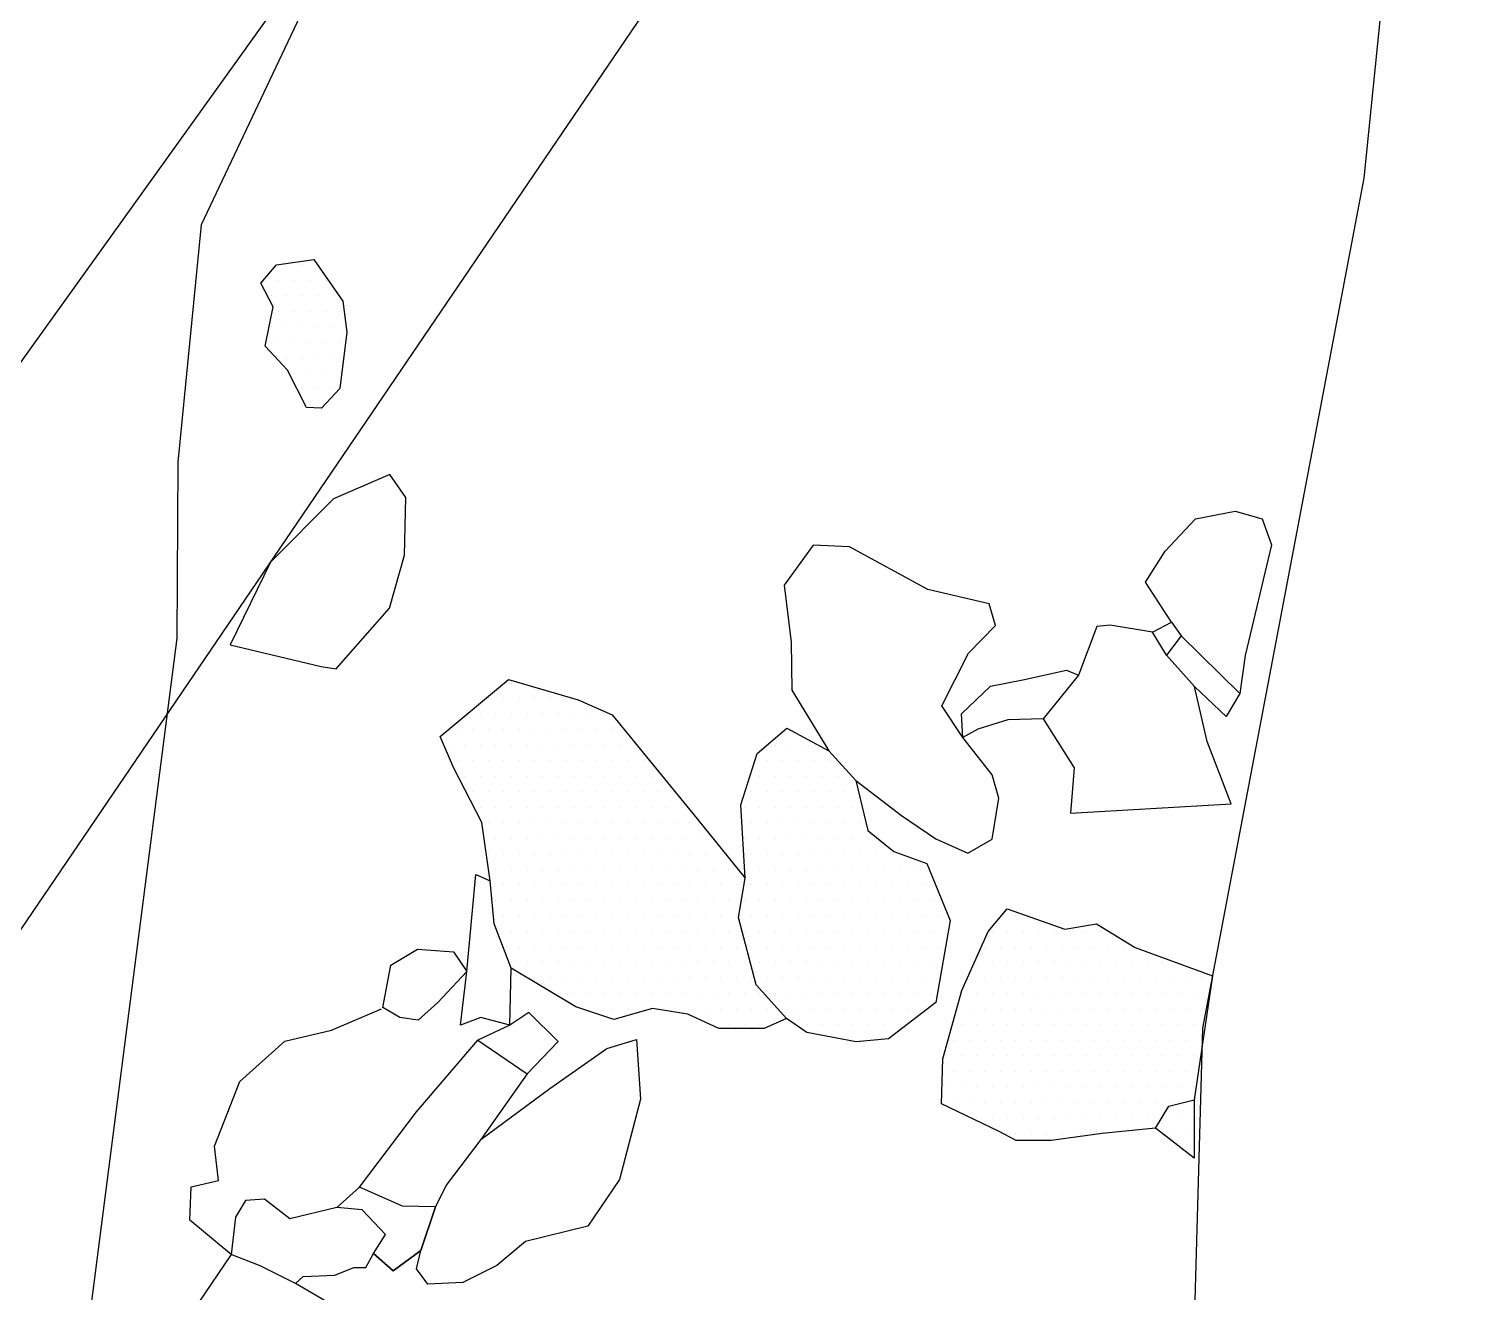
# Model space of a CAD drawing. Header units: metres. Extents: x -12.64 to -9.48, y -12.29 to -8.34.
# Drawn here: x -10.633 to -9.475, y -10.928 to -9.91 of the extents above; entities that cross this region are included whole.
import ezdxf

# ---------------------------------------------------------------- set-up
doc = ezdxf.new("R2010")
doc.units = ezdxf.units.M
doc.header["$LTSCALE"] = 25
doc.header["$MEASUREMENT"] = 0
doc.linetypes.add('STRICHPUNKTX2', pattern=[2, 1, -0.5, 0, -0.5])
doc.layers.get('0').update_dxf_attribs({"linetype": 'CONTINUOUS'})
for name, color, linetype in [('BEFUND', 1, 'CONTINUOUS'), ('GRABUNGSGRENZE', 3, 'STRICHPUNKTX2'), ('STEINE', 4, 'CONTINUOUS'), ('STEINESCHRAFF', 4, 'CONTINUOUS')]:
    doc.layers.add(name, color=color, linetype=linetype)

# ---------------------------------------------------------------- blocks, each defined once
blk = doc.blocks.new('*X3')
at = {"color": 0}
for p, q in [((-1003.125, -1048.75), (-1003.125, -1048.75)), ((-1001.875, -1048.75), (-1001.875, -1048.75)), ((-1000.625, -1048.75), (-1000.625, -1048.75)), ((-1003.75, -1050), (-1003.75, -1050)), ((-1002.5, -1050), (-1002.5, -1050)), ((-1001.25, -1050), (-1001.25, -1050)), ((-1000, -1050), (-1000, -1050)), ((-998.75, -1050), (-998.75, -1050)), ((-1004.375, -1051.25), (-1004.375, -1051.25)), ((-1003.125, -1051.25), (-1003.125, -1051.25)), ((-1001.875, -1051.25), (-1001.875, -1051.25)), ((-1000.625, -1051.25), (-1000.625, -1051.25)), ((-999.375, -1051.25), (-999.375, -1051.25)), ((-998.125, -1051.25), (-998.125, -1051.25)), ((-1005, -1052.5), (-1005, -1052.5)), ((-1003.75, -1052.5), (-1003.75, -1052.5)), ((-1002.5, -1052.5), (-1002.5, -1052.5)), ((-1001.25, -1052.5), (-1001.25, -1052.5)), ((-1000, -1052.5), (-1000, -1052.5)), ((-998.75, -1052.5), (-998.75, -1052.5)), ((-997.5, -1052.5), (-997.5, -1052.5)), ((-1005.625, -1053.75), (-1005.625, -1053.75)), ((-1004.375, -1053.75), (-1004.375, -1053.75)), ((-1003.125, -1053.75), (-1003.125, -1053.75)), ((-1001.875, -1053.75), (-1001.875, -1053.75)), ((-1000.625, -1053.75), (-1000.625, -1053.75)), ((-999.375, -1053.75), (-999.375, -1053.75)), ((-998.125, -1053.75), (-998.125, -1053.75)), ((-996.875, -1053.75), (-996.875, -1053.75)), ((-1005, -1055), (-1005, -1055)), ((-1003.75, -1055), (-1003.75, -1055)), ((-1002.5, -1055), (-1002.5, -1055)), ((-1001.25, -1055), (-1001.25, -1055)), ((-1000, -1055), (-1000, -1055)), ((-998.75, -1055), (-998.75, -1055)), ((-997.5, -1055), (-997.5, -1055)), ((-996.25, -1055), (-996.25, -1055)), ((-1005.625, -1056.25), (-1005.625, -1056.25)), ((-1004.375, -1056.25), (-1004.375, -1056.25)), ((-1003.125, -1056.25), (-1003.125, -1056.25)), ((-1001.875, -1056.25), (-1001.875, -1056.25)), ((-1000.625, -1056.25), (-1000.625, -1056.25)), ((-999.375, -1056.25), (-999.375, -1056.25)), ((-998.125, -1056.25), (-998.125, -1056.25)), ((-996.875, -1056.25), (-996.875, -1056.25)), ((-995.625, -1056.25), (-995.625, -1056.25)), ((-1005, -1057.5), (-1005, -1057.5)), ((-1003.75, -1057.5), (-1003.75, -1057.5)), ((-1002.5, -1057.5), (-1002.5, -1057.5)), ((-1001.25, -1057.5), (-1001.25, -1057.5)), ((-1000, -1057.5), (-1000, -1057.5)), ((-998.75, -1057.5), (-998.75, -1057.5)), ((-997.5, -1057.5), (-997.5, -1057.5)), ((-996.25, -1057.5), (-996.25, -1057.5)), ((-995, -1057.5), (-995, -1057.5)), ((-993.75, -1057.5), (-993.75, -1057.5)), ((-1004.375, -1058.75), (-1004.375, -1058.75)), ((-1003.125, -1058.75), (-1003.125, -1058.75)), ((-1001.875, -1058.75), (-1001.875, -1058.75)), ((-1000.625, -1058.75), (-1000.625, -1058.75)), ((-999.375, -1058.75), (-999.375, -1058.75)), ((-998.125, -1058.75), (-998.125, -1058.75)), ((-996.875, -1058.75), (-996.875, -1058.75)), ((-995.625, -1058.75), (-995.625, -1058.75)), ((-994.375, -1058.75), (-994.375, -1058.75)), ((-993.125, -1058.75), (-993.125, -1058.75)), ((-991.875, -1058.75), (-991.875, -1058.75)), ((-1005, -1060), (-1005, -1060)), ((-1003.75, -1060), (-1003.75, -1060)), ((-1002.5, -1060), (-1002.5, -1060)), ((-1001.25, -1060), (-1001.25, -1060)), ((-1000, -1060), (-1000, -1060)), ((-998.75, -1060), (-998.75, -1060)), ((-997.5, -1060), (-997.5, -1060)), ((-996.25, -1060), (-996.25, -1060)), ((-995, -1060), (-995, -1060)), ((-993.75, -1060), (-993.75, -1060)), ((-992.5, -1060), (-992.5, -1060)), ((-991.25, -1060), (-991.25, -1060)), ((-1005.625, -1061.25), (-1005.625, -1061.25)), ((-1004.375, -1061.25), (-1004.375, -1061.25)), ((-1003.125, -1061.25), (-1003.125, -1061.25)), ((-1001.875, -1061.25), (-1001.875, -1061.25)), ((-1000.625, -1061.25), (-1000.625, -1061.25)), ((-999.375, -1061.25), (-999.375, -1061.25)), ((-998.125, -1061.25), (-998.125, -1061.25)), ((-996.875, -1061.25), (-996.875, -1061.25)), ((-995.625, -1061.25), (-995.625, -1061.25)), ((-994.375, -1061.25), (-994.375, -1061.25)), ((-993.125, -1061.25), (-993.125, -1061.25)), ((-991.875, -1061.25), (-991.875, -1061.25)), ((-990.625, -1061.25), (-990.625, -1061.25)), ((-1005, -1062.5), (-1005, -1062.5)), ((-1003.75, -1062.5), (-1003.75, -1062.5)), ((-1002.5, -1062.5), (-1002.5, -1062.5)), ((-1001.25, -1062.5), (-1001.25, -1062.5)), ((-1000, -1062.5), (-1000, -1062.5)), ((-998.75, -1062.5), (-998.75, -1062.5)), ((-997.5, -1062.5), (-997.5, -1062.5)), ((-996.25, -1062.5), (-996.25, -1062.5)), ((-995, -1062.5), (-995, -1062.5)), ((-993.75, -1062.5), (-993.75, -1062.5)), ((-992.5, -1062.5), (-992.5, -1062.5)), ((-991.25, -1062.5), (-991.25, -1062.5)), ((-990, -1062.5), (-990, -1062.5)), ((-983.75, -1062.5), (-983.75, -1062.5)), ((-1005.625, -1063.75), (-1005.625, -1063.75)), ((-1004.375, -1063.75), (-1004.375, -1063.75)), ((-1003.125, -1063.75), (-1003.125, -1063.75)), ((-1001.875, -1063.75), (-1001.875, -1063.75)), ((-1000.625, -1063.75), (-1000.625, -1063.75)), ((-999.375, -1063.75), (-999.375, -1063.75)), ((-998.125, -1063.75), (-998.125, -1063.75)), ((-996.875, -1063.75), (-996.875, -1063.75)), ((-995.625, -1063.75), (-995.625, -1063.75)), ((-994.375, -1063.75), (-994.375, -1063.75)), ((-993.125, -1063.75), (-993.125, -1063.75)), ((-991.875, -1063.75), (-991.875, -1063.75)), ((-990.625, -1063.75), (-990.625, -1063.75)), ((-989.375, -1063.75), (-989.375, -1063.75)), ((-985.625, -1063.75), (-985.625, -1063.75)), ((-984.375, -1063.75), (-984.375, -1063.75)), ((-983.125, -1063.75), (-983.125, -1063.75)), ((-981.875, -1063.75), (-981.875, -1063.75)), ((-980.625, -1063.75), (-980.625, -1063.75)), ((-979.375, -1063.75), (-979.375, -1063.75)), ((-978.125, -1063.75), (-978.125, -1063.75)), ((-976.875, -1063.75), (-976.875, -1063.75)), ((-1005, -1065), (-1005, -1065)), ((-1003.75, -1065), (-1003.75, -1065)), ((-1002.5, -1065), (-1002.5, -1065)), ((-1001.25, -1065), (-1001.25, -1065)), ((-1000, -1065), (-1000, -1065)), ((-998.75, -1065), (-998.75, -1065)), ((-997.5, -1065), (-997.5, -1065)), ((-996.25, -1065), (-996.25, -1065)), ((-995, -1065), (-995, -1065)), ((-993.75, -1065), (-993.75, -1065)), ((-992.5, -1065), (-992.5, -1065)), ((-991.25, -1065), (-991.25, -1065)), ((-990, -1065), (-990, -1065)), ((-986.25, -1065), (-986.25, -1065)), ((-985, -1065), (-985, -1065)), ((-983.75, -1065), (-983.75, -1065)), ((-982.5, -1065), (-982.5, -1065)), ((-981.25, -1065), (-981.25, -1065)), ((-980, -1065), (-980, -1065)), ((-978.75, -1065), (-978.75, -1065)), ((-977.5, -1065), (-977.5, -1065)), ((-976.25, -1065), (-976.25, -1065)), ((-975, -1065), (-975, -1065)), ((-1004.375, -1066.25), (-1004.375, -1066.25)), ((-1003.125, -1066.25), (-1003.125, -1066.25)), ((-1001.875, -1066.25), (-1001.875, -1066.25)), ((-1000.625, -1066.25), (-1000.625, -1066.25)), ((-999.375, -1066.25), (-999.375, -1066.25)), ((-998.125, -1066.25), (-998.125, -1066.25)), ((-996.875, -1066.25), (-996.875, -1066.25)), ((-995.625, -1066.25), (-995.625, -1066.25)), ((-994.375, -1066.25), (-994.375, -1066.25)), ((-993.125, -1066.25), (-993.125, -1066.25)), ((-991.875, -1066.25), (-991.875, -1066.25)), ((-990.625, -1066.25), (-990.625, -1066.25)), ((-986.875, -1066.25), (-986.875, -1066.25)), ((-985.625, -1066.25), (-985.625, -1066.25)), ((-984.375, -1066.25), (-984.375, -1066.25)), ((-983.125, -1066.25), (-983.125, -1066.25)), ((-981.875, -1066.25), (-981.875, -1066.25)), ((-980.625, -1066.25), (-980.625, -1066.25)), ((-979.375, -1066.25), (-979.375, -1066.25)), ((-978.125, -1066.25), (-978.125, -1066.25)), ((-976.875, -1066.25), (-976.875, -1066.25)), ((-975.625, -1066.25), (-975.625, -1066.25)), ((-974.375, -1066.25), (-974.375, -1066.25)), ((-973.125, -1066.25), (-973.125, -1066.25)), ((-971.875, -1066.25), (-971.875, -1066.25)), ((-1003.75, -1067.5), (-1003.75, -1067.5)), ((-1002.5, -1067.5), (-1002.5, -1067.5)), ((-1001.25, -1067.5), (-1001.25, -1067.5)), ((-1000, -1067.5), (-1000, -1067.5)), ((-998.75, -1067.5), (-998.75, -1067.5)), ((-997.5, -1067.5), (-997.5, -1067.5)), ((-996.25, -1067.5), (-996.25, -1067.5)), ((-995, -1067.5), (-995, -1067.5)), ((-993.75, -1067.5), (-993.75, -1067.5)), ((-992.5, -1067.5), (-992.5, -1067.5)), ((-991.25, -1067.5), (-991.25, -1067.5)), ((-990, -1067.5), (-990, -1067.5)), ((-987.5, -1067.5), (-987.5, -1067.5)), ((-986.25, -1067.5), (-986.25, -1067.5)), ((-985, -1067.5), (-985, -1067.5)), ((-983.75, -1067.5), (-983.75, -1067.5)), ((-982.5, -1067.5), (-982.5, -1067.5)), ((-981.25, -1067.5), (-981.25, -1067.5)), ((-980, -1067.5), (-980, -1067.5)), ((-978.75, -1067.5), (-978.75, -1067.5)), ((-977.5, -1067.5), (-977.5, -1067.5)), ((-976.25, -1067.5), (-976.25, -1067.5)), ((-975, -1067.5), (-975, -1067.5)), ((-973.75, -1067.5), (-973.75, -1067.5)), ((-972.5, -1067.5), (-972.5, -1067.5)), ((-971.25, -1067.5), (-971.25, -1067.5)), ((-970, -1067.5), (-970, -1067.5)), ((-968.75, -1067.5), (-968.75, -1067.5)), ((-1003.125, -1068.75), (-1003.125, -1068.75)), ((-1001.875, -1068.75), (-1001.875, -1068.75)), ((-1000.625, -1068.75), (-1000.625, -1068.75)), ((-999.375, -1068.75), (-999.375, -1068.75)), ((-998.125, -1068.75), (-998.125, -1068.75)), ((-996.875, -1068.75), (-996.875, -1068.75)), ((-995.625, -1068.75), (-995.625, -1068.75)), ((-994.375, -1068.75), (-994.375, -1068.75)), ((-993.125, -1068.75), (-993.125, -1068.75)), ((-991.875, -1068.75), (-991.875, -1068.75)), ((-990.625, -1068.75), (-990.625, -1068.75)), ((-988.125, -1068.75), (-988.125, -1068.75)), ((-986.875, -1068.75), (-986.875, -1068.75)), ((-985.625, -1068.75), (-985.625, -1068.75)), ((-984.375, -1068.75), (-984.375, -1068.75)), ((-983.125, -1068.75), (-983.125, -1068.75)), ((-981.875, -1068.75), (-981.875, -1068.75)), ((-980.625, -1068.75), (-980.625, -1068.75)), ((-979.375, -1068.75), (-979.375, -1068.75)), ((-978.125, -1068.75), (-978.125, -1068.75)), ((-976.875, -1068.75), (-976.875, -1068.75)), ((-975.625, -1068.75), (-975.625, -1068.75)), ((-974.375, -1068.75), (-974.375, -1068.75)), ((-973.125, -1068.75), (-973.125, -1068.75)), ((-971.875, -1068.75), (-971.875, -1068.75)), ((-970.625, -1068.75), (-970.625, -1068.75)), ((-969.375, -1068.75), (-969.375, -1068.75)), ((-968.125, -1068.75), (-968.125, -1068.75)), ((-1002.5, -1070), (-1002.5, -1070)), ((-1001.25, -1070), (-1001.25, -1070)), ((-1000, -1070), (-1000, -1070)), ((-998.75, -1070), (-998.75, -1070)), ((-997.5, -1070), (-997.5, -1070)), ((-996.25, -1070), (-996.25, -1070)), ((-995, -1070), (-995, -1070)), ((-993.75, -1070), (-993.75, -1070)), ((-992.5, -1070), (-992.5, -1070)), ((-991.25, -1070), (-991.25, -1070)), ((-987.5, -1070), (-987.5, -1070)), ((-986.25, -1070), (-986.25, -1070)), ((-985, -1070), (-985, -1070)), ((-983.75, -1070), (-983.75, -1070)), ((-982.5, -1070), (-982.5, -1070)), ((-981.25, -1070), (-981.25, -1070)), ((-980, -1070), (-980, -1070)), ((-978.75, -1070), (-978.75, -1070)), ((-977.5, -1070), (-977.5, -1070)), ((-976.25, -1070), (-976.25, -1070)), ((-975, -1070), (-975, -1070)), ((-973.75, -1070), (-973.75, -1070)), ((-972.5, -1070), (-972.5, -1070)), ((-971.25, -1070), (-971.25, -1070)), ((-970, -1070), (-970, -1070)), ((-968.75, -1070), (-968.75, -1070)), ((-1000.625, -1071.25), (-1000.625, -1071.25)), ((-999.375, -1071.25), (-999.375, -1071.25)), ((-998.125, -1071.25), (-998.125, -1071.25)), ((-996.875, -1071.25), (-996.875, -1071.25)), ((-995.625, -1071.25), (-995.625, -1071.25)), ((-994.375, -1071.25), (-994.375, -1071.25)), ((-993.125, -1071.25), (-993.125, -1071.25)), ((-988.125, -1071.25), (-988.125, -1071.25)), ((-986.875, -1071.25), (-986.875, -1071.25)), ((-985.625, -1071.25), (-985.625, -1071.25)), ((-984.375, -1071.25), (-984.375, -1071.25)), ((-983.125, -1071.25), (-983.125, -1071.25)), ((-981.875, -1071.25), (-981.875, -1071.25)), ((-980.625, -1071.25), (-980.625, -1071.25)), ((-979.375, -1071.25), (-979.375, -1071.25)), ((-978.125, -1071.25), (-978.125, -1071.25)), ((-976.875, -1071.25), (-976.875, -1071.25)), ((-975.625, -1071.25), (-975.625, -1071.25)), ((-974.375, -1071.25), (-974.375, -1071.25)), ((-973.125, -1071.25), (-973.125, -1071.25)), ((-971.875, -1071.25), (-971.875, -1071.25)), ((-970.625, -1071.25), (-970.625, -1071.25)), ((-969.375, -1071.25), (-969.375, -1071.25)), ((-996.25, -1072.5), (-996.25, -1072.5)), ((-988.75, -1072.5), (-988.75, -1072.5)), ((-987.5, -1072.5), (-987.5, -1072.5)), ((-986.25, -1072.5), (-986.25, -1072.5)), ((-985, -1072.5), (-985, -1072.5)), ((-983.75, -1072.5), (-983.75, -1072.5)), ((-982.5, -1072.5), (-982.5, -1072.5)), ((-981.25, -1072.5), (-981.25, -1072.5)), ((-980, -1072.5), (-980, -1072.5)), ((-978.75, -1072.5), (-978.75, -1072.5)), ((-977.5, -1072.5), (-977.5, -1072.5)), ((-976.25, -1072.5), (-976.25, -1072.5)), ((-975, -1072.5), (-975, -1072.5)), ((-973.75, -1072.5), (-973.75, -1072.5)), ((-972.5, -1072.5), (-972.5, -1072.5)), ((-971.25, -1072.5), (-971.25, -1072.5)), ((-970, -1072.5), (-970, -1072.5)), ((-968.75, -1072.5), (-968.75, -1072.5)), ((-989.375, -1073.75), (-989.375, -1073.75)), ((-988.125, -1073.75), (-988.125, -1073.75)), ((-986.875, -1073.75), (-986.875, -1073.75)), ((-985.625, -1073.75), (-985.625, -1073.75)), ((-984.375, -1073.75), (-984.375, -1073.75)), ((-983.125, -1073.75), (-983.125, -1073.75)), ((-981.875, -1073.75), (-981.875, -1073.75)), ((-980.625, -1073.75), (-980.625, -1073.75)), ((-979.375, -1073.75), (-979.375, -1073.75)), ((-978.125, -1073.75), (-978.125, -1073.75)), ((-976.875, -1073.75), (-976.875, -1073.75)), ((-975.625, -1073.75), (-975.625, -1073.75)), ((-974.375, -1073.75), (-974.375, -1073.75)), ((-973.125, -1073.75), (-973.125, -1073.75)), ((-971.875, -1073.75), (-971.875, -1073.75)), ((-970.625, -1073.75), (-970.625, -1073.75)), ((-969.375, -1073.75), (-969.375, -1073.75)), ((-988.75, -1075), (-988.75, -1075)), ((-987.5, -1075), (-987.5, -1075)), ((-986.25, -1075), (-986.25, -1075)), ((-985, -1075), (-985, -1075)), ((-983.75, -1075), (-983.75, -1075)), ((-982.5, -1075), (-982.5, -1075)), ((-981.25, -1075), (-981.25, -1075)), ((-980, -1075), (-980, -1075)), ((-978.75, -1075), (-978.75, -1075)), ((-977.5, -1075), (-977.5, -1075)), ((-976.25, -1075), (-976.25, -1075)), ((-975, -1075), (-975, -1075)), ((-973.75, -1075), (-973.75, -1075)), ((-972.5, -1075), (-972.5, -1075)), ((-971.25, -1075), (-971.25, -1075)), ((-970, -1075), (-970, -1075)), ((-989.375, -1076.25), (-989.375, -1076.25)), ((-988.125, -1076.25), (-988.125, -1076.25)), ((-986.875, -1076.25), (-986.875, -1076.25)), ((-985.625, -1076.25), (-985.625, -1076.25)), ((-984.375, -1076.25), (-984.375, -1076.25)), ((-983.125, -1076.25), (-983.125, -1076.25)), ((-981.875, -1076.25), (-981.875, -1076.25)), ((-980.625, -1076.25), (-980.625, -1076.25)), ((-979.375, -1076.25), (-979.375, -1076.25)), ((-978.125, -1076.25), (-978.125, -1076.25)), ((-976.875, -1076.25), (-976.875, -1076.25)), ((-975.625, -1076.25), (-975.625, -1076.25)), ((-974.375, -1076.25), (-974.375, -1076.25)), ((-973.125, -1076.25), (-973.125, -1076.25)), ((-971.875, -1076.25), (-971.875, -1076.25)), ((-970.625, -1076.25), (-970.625, -1076.25)), ((-969.375, -1076.25), (-969.375, -1076.25)), ((-988.75, -1077.5), (-988.75, -1077.5)), ((-987.5, -1077.5), (-987.5, -1077.5)), ((-986.25, -1077.5), (-986.25, -1077.5)), ((-985, -1077.5), (-985, -1077.5)), ((-983.75, -1077.5), (-983.75, -1077.5)), ((-982.5, -1077.5), (-982.5, -1077.5)), ((-981.25, -1077.5), (-981.25, -1077.5)), ((-980, -1077.5), (-980, -1077.5)), ((-978.75, -1077.5), (-978.75, -1077.5)), ((-977.5, -1077.5), (-977.5, -1077.5)), ((-976.25, -1077.5), (-976.25, -1077.5)), ((-975, -1077.5), (-975, -1077.5)), ((-973.75, -1077.5), (-973.75, -1077.5)), ((-972.5, -1077.5), (-972.5, -1077.5)), ((-971.25, -1077.5), (-971.25, -1077.5)), ((-970, -1077.5), (-970, -1077.5)), ((-986.875, -1078.75), (-986.875, -1078.75)), ((-985.625, -1078.75), (-985.625, -1078.75)), ((-984.375, -1078.75), (-984.375, -1078.75)), ((-983.125, -1078.75), (-983.125, -1078.75)), ((-981.875, -1078.75), (-981.875, -1078.75)), ((-980.625, -1078.75), (-980.625, -1078.75)), ((-979.375, -1078.75), (-979.375, -1078.75)), ((-978.125, -1078.75), (-978.125, -1078.75)), ((-976.875, -1078.75), (-976.875, -1078.75)), ((-975.625, -1078.75), (-975.625, -1078.75)), ((-974.375, -1078.75), (-974.375, -1078.75)), ((-973.125, -1078.75), (-973.125, -1078.75)), ((-971.875, -1078.75), (-971.875, -1078.75)), ((-970.625, -1078.75), (-970.625, -1078.75)), ((-969.375, -1078.75), (-969.375, -1078.75)), ((-983.75, -1080), (-983.75, -1080)), ((-982.5, -1080), (-982.5, -1080)), ((-981.25, -1080), (-981.25, -1080)), ((-980, -1080), (-980, -1080)), ((-978.75, -1080), (-978.75, -1080)), ((-977.5, -1080), (-977.5, -1080)), ((-971.25, -1080), (-971.25, -1080)), ((-970, -1080), (-970, -1080)), ((-969.375, -1081.25), (-969.375, -1081.25))]:
    blk.add_line(p, q, dxfattribs=at)
blk = doc.blocks.new('*X4')
at = {"color": 0}
for p, q in [((-1042.5, -1010), (-1042.5, -1010)), ((-1041.25, -1010), (-1041.25, -1010)), ((-1044.375, -1011.25), (-1044.375, -1011.25)), ((-1043.125, -1011.25), (-1043.125, -1011.25)), ((-1041.875, -1011.25), (-1041.875, -1011.25)), ((-1040.625, -1011.25), (-1040.625, -1011.25)), ((-1039.375, -1011.25), (-1039.375, -1011.25)), ((-1043.75, -1012.5), (-1043.75, -1012.5)), ((-1042.5, -1012.5), (-1042.5, -1012.5)), ((-1041.25, -1012.5), (-1041.25, -1012.5)), ((-1040, -1012.5), (-1040, -1012.5)), ((-1038.75, -1012.5), (-1038.75, -1012.5)), ((-1043.125, -1013.75), (-1043.125, -1013.75)), ((-1041.875, -1013.75), (-1041.875, -1013.75)), ((-1040.625, -1013.75), (-1040.625, -1013.75)), ((-1039.375, -1013.75), (-1039.375, -1013.75)), ((-1038.125, -1013.75), (-1038.125, -1013.75)), ((-1043.75, -1015), (-1043.75, -1015)), ((-1042.5, -1015), (-1042.5, -1015)), ((-1041.25, -1015), (-1041.25, -1015)), ((-1040, -1015), (-1040, -1015)), ((-1038.75, -1015), (-1038.75, -1015)), ((-1043.125, -1016.25), (-1043.125, -1016.25)), ((-1041.875, -1016.25), (-1041.875, -1016.25)), ((-1040.625, -1016.25), (-1040.625, -1016.25)), ((-1039.375, -1016.25), (-1039.375, -1016.25)), ((-1038.125, -1016.25), (-1038.125, -1016.25)), ((-1042.5, -1017.5), (-1042.5, -1017.5)), ((-1041.25, -1017.5), (-1041.25, -1017.5)), ((-1040, -1017.5), (-1040, -1017.5)), ((-1038.75, -1017.5), (-1038.75, -1017.5)), ((-1041.875, -1018.75), (-1041.875, -1018.75)), ((-1040.625, -1018.75), (-1040.625, -1018.75)), ((-1039.375, -1018.75), (-1039.375, -1018.75)), ((-1038.125, -1018.75), (-1038.125, -1018.75)), ((-1041.25, -1020), (-1041.25, -1020)), ((-1040, -1020), (-1040, -1020)), ((-1038.75, -1020), (-1038.75, -1020)), ((-1040.625, -1021.25), (-1040.625, -1021.25)), ((-1024.375, -1043.75), (-1024.375, -1043.75)), ((-1026.25, -1045), (-1026.25, -1045)), ((-1025, -1045), (-1025, -1045)), ((-1023.75, -1045), (-1023.75, -1045)), ((-1022.5, -1045), (-1022.5, -1045)), ((-1021.25, -1045), (-1021.25, -1045)), ((-1020, -1045), (-1020, -1045)), ((-1026.875, -1046.25), (-1026.875, -1046.25)), ((-1025.625, -1046.25), (-1025.625, -1046.25)), ((-1024.375, -1046.25), (-1024.375, -1046.25)), ((-1023.125, -1046.25), (-1023.125, -1046.25)), ((-1021.875, -1046.25), (-1021.875, -1046.25)), ((-1020.625, -1046.25), (-1020.625, -1046.25)), ((-1019.375, -1046.25), (-1019.375, -1046.25)), ((-1018.125, -1046.25), (-1018.125, -1046.25)), ((-1016.875, -1046.25), (-1016.875, -1046.25)), ((-1028.75, -1047.5), (-1028.75, -1047.5)), ((-1027.5, -1047.5), (-1027.5, -1047.5)), ((-1026.25, -1047.5), (-1026.25, -1047.5)), ((-1025, -1047.5), (-1025, -1047.5)), ((-1023.75, -1047.5), (-1023.75, -1047.5)), ((-1022.5, -1047.5), (-1022.5, -1047.5)), ((-1021.25, -1047.5), (-1021.25, -1047.5)), ((-1020, -1047.5), (-1020, -1047.5)), ((-1018.75, -1047.5), (-1018.75, -1047.5)), ((-1017.5, -1047.5), (-1017.5, -1047.5)), ((-1016.25, -1047.5), (-1016.25, -1047.5)), ((-1029.375, -1048.75), (-1029.375, -1048.75)), ((-1028.125, -1048.75), (-1028.125, -1048.75)), ((-1026.875, -1048.75), (-1026.875, -1048.75)), ((-1025.625, -1048.75), (-1025.625, -1048.75)), ((-1024.375, -1048.75), (-1024.375, -1048.75)), ((-1023.125, -1048.75), (-1023.125, -1048.75)), ((-1021.875, -1048.75), (-1021.875, -1048.75)), ((-1020.625, -1048.75), (-1020.625, -1048.75)), ((-1019.375, -1048.75), (-1019.375, -1048.75)), ((-1018.125, -1048.75), (-1018.125, -1048.75)), ((-1016.875, -1048.75), (-1016.875, -1048.75)), ((-1015.625, -1048.75), (-1015.625, -1048.75)), ((-1014.375, -1048.75), (-1014.375, -1048.75)), ((-1028.75, -1050), (-1028.75, -1050)), ((-1027.5, -1050), (-1027.5, -1050)), ((-1026.25, -1050), (-1026.25, -1050)), ((-1025, -1050), (-1025, -1050)), ((-1023.75, -1050), (-1023.75, -1050)), ((-1022.5, -1050), (-1022.5, -1050)), ((-1021.25, -1050), (-1021.25, -1050)), ((-1020, -1050), (-1020, -1050)), ((-1018.75, -1050), (-1018.75, -1050)), ((-1017.5, -1050), (-1017.5, -1050)), ((-1016.25, -1050), (-1016.25, -1050)), ((-1015, -1050), (-1015, -1050)), ((-1013.75, -1050), (-1013.75, -1050)), ((-1028.125, -1051.25), (-1028.125, -1051.25)), ((-1026.875, -1051.25), (-1026.875, -1051.25)), ((-1025.625, -1051.25), (-1025.625, -1051.25)), ((-1024.375, -1051.25), (-1024.375, -1051.25)), ((-1023.125, -1051.25), (-1023.125, -1051.25)), ((-1021.875, -1051.25), (-1021.875, -1051.25)), ((-1020.625, -1051.25), (-1020.625, -1051.25)), ((-1019.375, -1051.25), (-1019.375, -1051.25)), ((-1018.125, -1051.25), (-1018.125, -1051.25)), ((-1016.875, -1051.25), (-1016.875, -1051.25)), ((-1015.625, -1051.25), (-1015.625, -1051.25)), ((-1014.375, -1051.25), (-1014.375, -1051.25)), ((-1013.125, -1051.25), (-1013.125, -1051.25)), ((-1027.5, -1052.5), (-1027.5, -1052.5)), ((-1026.25, -1052.5), (-1026.25, -1052.5)), ((-1025, -1052.5), (-1025, -1052.5)), ((-1023.75, -1052.5), (-1023.75, -1052.5)), ((-1022.5, -1052.5), (-1022.5, -1052.5)), ((-1021.25, -1052.5), (-1021.25, -1052.5)), ((-1020, -1052.5), (-1020, -1052.5)), ((-1018.75, -1052.5), (-1018.75, -1052.5)), ((-1017.5, -1052.5), (-1017.5, -1052.5)), ((-1016.25, -1052.5), (-1016.25, -1052.5)), ((-1015, -1052.5), (-1015, -1052.5)), ((-1013.75, -1052.5), (-1013.75, -1052.5)), ((-1012.5, -1052.5), (-1012.5, -1052.5)), ((-1011.25, -1052.5), (-1011.25, -1052.5)), ((-1026.875, -1053.75), (-1026.875, -1053.75)), ((-1025.625, -1053.75), (-1025.625, -1053.75)), ((-1024.375, -1053.75), (-1024.375, -1053.75)), ((-1023.125, -1053.75), (-1023.125, -1053.75)), ((-1021.875, -1053.75), (-1021.875, -1053.75)), ((-1020.625, -1053.75), (-1020.625, -1053.75)), ((-1019.375, -1053.75), (-1019.375, -1053.75)), ((-1018.125, -1053.75), (-1018.125, -1053.75)), ((-1016.875, -1053.75), (-1016.875, -1053.75)), ((-1015.625, -1053.75), (-1015.625, -1053.75)), ((-1014.375, -1053.75), (-1014.375, -1053.75)), ((-1013.125, -1053.75), (-1013.125, -1053.75)), ((-1011.875, -1053.75), (-1011.875, -1053.75)), ((-1010.625, -1053.75), (-1010.625, -1053.75)), ((-1026.25, -1055), (-1026.25, -1055)), ((-1025, -1055), (-1025, -1055)), ((-1023.75, -1055), (-1023.75, -1055)), ((-1022.5, -1055), (-1022.5, -1055)), ((-1021.25, -1055), (-1021.25, -1055)), ((-1020, -1055), (-1020, -1055)), ((-1018.75, -1055), (-1018.75, -1055)), ((-1017.5, -1055), (-1017.5, -1055)), ((-1016.25, -1055), (-1016.25, -1055)), ((-1015, -1055), (-1015, -1055)), ((-1013.75, -1055), (-1013.75, -1055)), ((-1012.5, -1055), (-1012.5, -1055)), ((-1011.25, -1055), (-1011.25, -1055)), ((-1010, -1055), (-1010, -1055)), ((-1025.625, -1056.25), (-1025.625, -1056.25)), ((-1024.375, -1056.25), (-1024.375, -1056.25)), ((-1023.125, -1056.25), (-1023.125, -1056.25)), ((-1021.875, -1056.25), (-1021.875, -1056.25)), ((-1020.625, -1056.25), (-1020.625, -1056.25)), ((-1019.375, -1056.25), (-1019.375, -1056.25)), ((-1018.125, -1056.25), (-1018.125, -1056.25)), ((-1016.875, -1056.25), (-1016.875, -1056.25)), ((-1015.625, -1056.25), (-1015.625, -1056.25)), ((-1014.375, -1056.25), (-1014.375, -1056.25)), ((-1013.125, -1056.25), (-1013.125, -1056.25)), ((-1011.875, -1056.25), (-1011.875, -1056.25)), ((-1010.625, -1056.25), (-1010.625, -1056.25)), ((-1009.375, -1056.25), (-1009.375, -1056.25)), ((-1026.25, -1057.5), (-1026.25, -1057.5)), ((-1025, -1057.5), (-1025, -1057.5)), ((-1023.75, -1057.5), (-1023.75, -1057.5)), ((-1022.5, -1057.5), (-1022.5, -1057.5)), ((-1021.25, -1057.5), (-1021.25, -1057.5)), ((-1020, -1057.5), (-1020, -1057.5)), ((-1018.75, -1057.5), (-1018.75, -1057.5)), ((-1017.5, -1057.5), (-1017.5, -1057.5)), ((-1016.25, -1057.5), (-1016.25, -1057.5)), ((-1015, -1057.5), (-1015, -1057.5)), ((-1013.75, -1057.5), (-1013.75, -1057.5)), ((-1012.5, -1057.5), (-1012.5, -1057.5)), ((-1011.25, -1057.5), (-1011.25, -1057.5)), ((-1010, -1057.5), (-1010, -1057.5)), ((-1008.75, -1057.5), (-1008.75, -1057.5)), ((-1007.5, -1057.5), (-1007.5, -1057.5)), ((-1025.625, -1058.75), (-1025.625, -1058.75)), ((-1024.375, -1058.75), (-1024.375, -1058.75)), ((-1023.125, -1058.75), (-1023.125, -1058.75)), ((-1021.875, -1058.75), (-1021.875, -1058.75)), ((-1020.625, -1058.75), (-1020.625, -1058.75)), ((-1019.375, -1058.75), (-1019.375, -1058.75)), ((-1018.125, -1058.75), (-1018.125, -1058.75)), ((-1016.875, -1058.75), (-1016.875, -1058.75)), ((-1015.625, -1058.75), (-1015.625, -1058.75)), ((-1014.375, -1058.75), (-1014.375, -1058.75)), ((-1013.125, -1058.75), (-1013.125, -1058.75)), ((-1011.875, -1058.75), (-1011.875, -1058.75)), ((-1010.625, -1058.75), (-1010.625, -1058.75)), ((-1009.375, -1058.75), (-1009.375, -1058.75)), ((-1008.125, -1058.75), (-1008.125, -1058.75)), ((-1006.875, -1058.75), (-1006.875, -1058.75)), ((-1025, -1060), (-1025, -1060)), ((-1023.75, -1060), (-1023.75, -1060)), ((-1022.5, -1060), (-1022.5, -1060)), ((-1021.25, -1060), (-1021.25, -1060)), ((-1020, -1060), (-1020, -1060)), ((-1018.75, -1060), (-1018.75, -1060)), ((-1017.5, -1060), (-1017.5, -1060)), ((-1016.25, -1060), (-1016.25, -1060)), ((-1015, -1060), (-1015, -1060)), ((-1013.75, -1060), (-1013.75, -1060)), ((-1012.5, -1060), (-1012.5, -1060)), ((-1011.25, -1060), (-1011.25, -1060)), ((-1010, -1060), (-1010, -1060)), ((-1008.75, -1060), (-1008.75, -1060)), ((-1007.5, -1060), (-1007.5, -1060)), ((-1006.25, -1060), (-1006.25, -1060)), ((-1025.625, -1061.25), (-1025.625, -1061.25)), ((-1024.375, -1061.25), (-1024.375, -1061.25)), ((-1023.125, -1061.25), (-1023.125, -1061.25)), ((-1021.875, -1061.25), (-1021.875, -1061.25)), ((-1020.625, -1061.25), (-1020.625, -1061.25)), ((-1019.375, -1061.25), (-1019.375, -1061.25)), ((-1018.125, -1061.25), (-1018.125, -1061.25)), ((-1016.875, -1061.25), (-1016.875, -1061.25)), ((-1015.625, -1061.25), (-1015.625, -1061.25)), ((-1014.375, -1061.25), (-1014.375, -1061.25)), ((-1013.125, -1061.25), (-1013.125, -1061.25)), ((-1011.875, -1061.25), (-1011.875, -1061.25)), ((-1010.625, -1061.25), (-1010.625, -1061.25)), ((-1009.375, -1061.25), (-1009.375, -1061.25)), ((-1008.125, -1061.25), (-1008.125, -1061.25)), ((-1006.875, -1061.25), (-1006.875, -1061.25)), ((-1025, -1062.5), (-1025, -1062.5)), ((-1023.75, -1062.5), (-1023.75, -1062.5)), ((-1022.5, -1062.5), (-1022.5, -1062.5)), ((-1021.25, -1062.5), (-1021.25, -1062.5)), ((-1020, -1062.5), (-1020, -1062.5)), ((-1018.75, -1062.5), (-1018.75, -1062.5)), ((-1017.5, -1062.5), (-1017.5, -1062.5)), ((-1016.25, -1062.5), (-1016.25, -1062.5)), ((-1015, -1062.5), (-1015, -1062.5)), ((-1013.75, -1062.5), (-1013.75, -1062.5)), ((-1012.5, -1062.5), (-1012.5, -1062.5)), ((-1011.25, -1062.5), (-1011.25, -1062.5)), ((-1010, -1062.5), (-1010, -1062.5)), ((-1008.75, -1062.5), (-1008.75, -1062.5)), ((-1007.5, -1062.5), (-1007.5, -1062.5)), ((-1006.25, -1062.5), (-1006.25, -1062.5)), ((-1024.375, -1063.75), (-1024.375, -1063.75)), ((-1023.125, -1063.75), (-1023.125, -1063.75)), ((-1021.875, -1063.75), (-1021.875, -1063.75)), ((-1020.625, -1063.75), (-1020.625, -1063.75)), ((-1019.375, -1063.75), (-1019.375, -1063.75)), ((-1018.125, -1063.75), (-1018.125, -1063.75)), ((-1016.875, -1063.75), (-1016.875, -1063.75)), ((-1015.625, -1063.75), (-1015.625, -1063.75)), ((-1014.375, -1063.75), (-1014.375, -1063.75)), ((-1013.125, -1063.75), (-1013.125, -1063.75)), ((-1011.875, -1063.75), (-1011.875, -1063.75)), ((-1010.625, -1063.75), (-1010.625, -1063.75)), ((-1009.375, -1063.75), (-1009.375, -1063.75)), ((-1008.125, -1063.75), (-1008.125, -1063.75)), ((-1006.875, -1063.75), (-1006.875, -1063.75)), ((-1025, -1065), (-1025, -1065)), ((-1023.75, -1065), (-1023.75, -1065)), ((-1022.5, -1065), (-1022.5, -1065)), ((-1021.25, -1065), (-1021.25, -1065)), ((-1020, -1065), (-1020, -1065)), ((-1018.75, -1065), (-1018.75, -1065)), ((-1017.5, -1065), (-1017.5, -1065)), ((-1016.25, -1065), (-1016.25, -1065)), ((-1015, -1065), (-1015, -1065)), ((-1013.75, -1065), (-1013.75, -1065)), ((-1012.5, -1065), (-1012.5, -1065)), ((-1011.25, -1065), (-1011.25, -1065)), ((-1010, -1065), (-1010, -1065)), ((-1008.75, -1065), (-1008.75, -1065)), ((-1007.5, -1065), (-1007.5, -1065)), ((-1006.25, -1065), (-1006.25, -1065)), ((-1024.375, -1066.25), (-1024.375, -1066.25)), ((-1023.125, -1066.25), (-1023.125, -1066.25)), ((-1021.875, -1066.25), (-1021.875, -1066.25)), ((-1020.625, -1066.25), (-1020.625, -1066.25)), ((-1019.375, -1066.25), (-1019.375, -1066.25)), ((-1018.125, -1066.25), (-1018.125, -1066.25)), ((-1016.875, -1066.25), (-1016.875, -1066.25)), ((-1015.625, -1066.25), (-1015.625, -1066.25)), ((-1014.375, -1066.25), (-1014.375, -1066.25)), ((-1013.125, -1066.25), (-1013.125, -1066.25)), ((-1011.875, -1066.25), (-1011.875, -1066.25)), ((-1010.625, -1066.25), (-1010.625, -1066.25)), ((-1009.375, -1066.25), (-1009.375, -1066.25)), ((-1008.125, -1066.25), (-1008.125, -1066.25)), ((-1006.875, -1066.25), (-1006.875, -1066.25)), ((-1005.625, -1066.25), (-1005.625, -1066.25)), ((-1022.5, -1067.5), (-1022.5, -1067.5)), ((-1021.25, -1067.5), (-1021.25, -1067.5)), ((-1020, -1067.5), (-1020, -1067.5)), ((-1018.75, -1067.5), (-1018.75, -1067.5)), ((-1017.5, -1067.5), (-1017.5, -1067.5)), ((-1016.25, -1067.5), (-1016.25, -1067.5)), ((-1015, -1067.5), (-1015, -1067.5)), ((-1013.75, -1067.5), (-1013.75, -1067.5)), ((-1012.5, -1067.5), (-1012.5, -1067.5)), ((-1011.25, -1067.5), (-1011.25, -1067.5)), ((-1010, -1067.5), (-1010, -1067.5)), ((-1008.75, -1067.5), (-1008.75, -1067.5)), ((-1007.5, -1067.5), (-1007.5, -1067.5)), ((-1006.25, -1067.5), (-1006.25, -1067.5)), ((-1005, -1067.5), (-1005, -1067.5)), ((-1020.625, -1068.75), (-1020.625, -1068.75)), ((-1019.375, -1068.75), (-1019.375, -1068.75)), ((-1018.125, -1068.75), (-1018.125, -1068.75)), ((-1016.875, -1068.75), (-1016.875, -1068.75)), ((-1015.625, -1068.75), (-1015.625, -1068.75)), ((-1014.375, -1068.75), (-1014.375, -1068.75)), ((-1013.125, -1068.75), (-1013.125, -1068.75)), ((-1011.875, -1068.75), (-1011.875, -1068.75)), ((-1010.625, -1068.75), (-1010.625, -1068.75)), ((-1009.375, -1068.75), (-1009.375, -1068.75)), ((-1008.125, -1068.75), (-1008.125, -1068.75)), ((-1006.875, -1068.75), (-1006.875, -1068.75)), ((-1005.625, -1068.75), (-1005.625, -1068.75)), ((-1004.375, -1068.75), (-1004.375, -1068.75)), ((-1017.5, -1070), (-1017.5, -1070)), ((-1016.25, -1070), (-1016.25, -1070)), ((-1015, -1070), (-1015, -1070)), ((-1013.75, -1070), (-1013.75, -1070)), ((-1012.5, -1070), (-1012.5, -1070)), ((-1011.25, -1070), (-1011.25, -1070)), ((-1010, -1070), (-1010, -1070)), ((-1008.75, -1070), (-1008.75, -1070)), ((-1007.5, -1070), (-1007.5, -1070)), ((-1006.25, -1070), (-1006.25, -1070)), ((-1005, -1070), (-1005, -1070)), ((-1003.75, -1070), (-1003.75, -1070)), ((-1008.125, -1071.25), (-1008.125, -1071.25)), ((-1006.875, -1071.25), (-1006.875, -1071.25)), ((-1005.625, -1071.25), (-1005.625, -1071.25)), ((-1004.375, -1071.25), (-1004.375, -1071.25))]:
    blk.add_line(p, q, dxfattribs=at)

msp = doc.modelspace()

# ---------------------------------------------------------------- linework, layer by layer
at = {"layer": 'BEFUND'}
msp.add_lwpolyline([(-10.2097, -9.007), (-10.2727, -9.2809), (-10.3087, -9.4992), (-10.3463, -9.6537), (-10.4094, -9.8899), (-10.4939, -10.068), (-10.5126, -10.2592), (-10.5135, -10.401), (-10.5991, -11.0671)], dxfattribs=at)
at = {"layer": 'GRABUNGSGRENZE', "flags": 128}
for points in [[(-11.8096, -11.4204), (-11.579, -11.4428), (-11.2331, -11.6429), (-9.7317, -12.2884), (-9.6865, -10.7155), (-9.5565, -10.0305), (-9.4751, -9.22), (-11.6308, -8.3415)], [(-11.579, -11.4428), (-10.9259, -10.5783), (-10.0136, -9.3062), (-9.808, -9.4126), (-10.7666, -10.823), (-11.2331, -11.6429)]]:
    msp.add_lwpolyline(points, dxfattribs=at)
at = {"layer": 'STEINE'}
for points in [[(-10.4091, -10.2153), (-10.4244, -10.1852), (-10.4423, -10.1659), (-10.4357, -10.1342), (-10.4459, -10.1149), (-10.4332, -10.1001), (-10.4031, -10.096), (-10.3796, -10.1296), (-10.3765, -10.1546), (-10.3821, -10.2), (-10.3969, -10.2158), (-10.4091, -10.2153)], [(-10.385, -10.4259), (-10.3422, -10.3769), (-10.3299, -10.3341), (-10.329, -10.2877), (-10.3417, -10.2693), (-10.3871, -10.2887), (-10.4381, -10.3398), (-10.4706, -10.4066), (-10.3972, -10.4239), (-10.385, -10.4259)], [(-9.7118, -10.3881), (-9.7327, -10.356), (-9.7169, -10.331), (-9.6925, -10.305), (-9.6604, -10.2988), (-9.6389, -10.3049), (-9.6313, -10.3258), (-9.6526, -10.4151), (-9.6567, -10.4457)], [(-9.9662, -10.5158), (-9.9294, -10.5439), (-9.9019, -10.5627), (-9.8759, -10.5744), (-9.8565, -10.5632), (-9.8509, -10.53), (-9.8565, -10.5112), (-9.88, -10.4811), (-9.8969, -10.4556), (-9.8755, -10.4133), (-9.8536, -10.3908), (-9.8587, -10.3735), (-9.9082, -10.3618), (-9.9714, -10.3276), (-10.0005, -10.3261), (-10.0239, -10.3583), (-10.0183, -10.4042), (-10.0177, -10.4429), (-9.9881, -10.4919)], [(-9.8153, -10.4662), (-9.7902, -10.5055), (-9.7933, -10.5422), (-9.6637, -10.5345), (-9.6832, -10.4845), (-9.6934, -10.4401), (-9.7158, -10.4147), (-9.7271, -10.3963), (-9.7613, -10.3907), (-9.772, -10.3917), (-9.7867, -10.431)], [(-9.7271, -10.3963), (-9.7118, -10.3881), (-9.7041, -10.3993), (-9.7158, -10.4147)], [(-9.7041, -10.3993), (-9.6567, -10.4457), (-9.6679, -10.4641), (-9.6934, -10.4401)], [(-9.881, -10.4622), (-9.8576, -10.4398), (-9.8316, -10.4346), (-9.7964, -10.427), (-9.7867, -10.431), (-9.8153, -10.4662), (-9.8438, -10.4668), (-9.8678, -10.4744), (-9.88, -10.4811), (-9.881, -10.4622)], [(-10.2609, -10.5967), (-10.2676, -10.5497), (-10.2905, -10.5054), (-10.3013, -10.4804), (-10.2462, -10.4345), (-10.1901, -10.4507), (-10.1626, -10.463), (-10.0977, -10.5425), (-10.0554, -10.5944)], [(-10.0221, -10.7076), (-10.0466, -10.6806), (-10.0609, -10.6261), (-10.0554, -10.5944), (-10.059, -10.5353), (-10.0458, -10.494), (-10.0218, -10.4735), (-9.9881, -10.4919), (-9.9662, -10.5158), (-9.9565, -10.5561), (-9.9355, -10.5729), (-9.909, -10.5826), (-9.8901, -10.6285), (-9.9018, -10.6948), (-9.94, -10.7239), (-9.966, -10.7265), (-10.0058, -10.7188), (-10.0221, -10.7076)], [(-10.245, -10.7129), (-10.2684, -10.7068), (-10.2848, -10.713), (-10.2797, -10.6696), (-10.2726, -10.5916), (-10.2609, -10.5967)], [(-10.0221, -10.7076), (-10.04, -10.7158), (-10.0767, -10.7158), (-10.1017, -10.7041), (-10.1302, -10.6996), (-10.1613, -10.7083), (-10.192, -10.6981), (-10.244, -10.667), (-10.2578, -10.6313), (-10.2609, -10.5967)], [(-9.7247, -10.7961), (-9.7676, -10.8002), (-9.8089, -10.8059), (-9.8369, -10.8059), (-9.8512, -10.7983), (-9.8971, -10.7764), (-9.8961, -10.7402), (-9.8809, -10.6851), (-9.8595, -10.6376), (-9.8442, -10.6193), (-9.7978, -10.6355), (-9.7723, -10.6314), (-9.7412, -10.6503), (-9.6789, -10.6732), (-9.6936, -10.7732)], [(-10.3475, -10.6987), (-10.3409, -10.6645), (-10.3195, -10.6518), (-10.2904, -10.6538), (-10.2797, -10.6696), (-10.3031, -10.6946), (-10.3189, -10.7089), (-10.3337, -10.7069), (-10.3475, -10.6987)], [(-10.245, -10.7129), (-10.244, -10.667)], [(-10.4697, -10.8977), (-10.5029, -10.8702), (-10.5019, -10.8432), (-10.48, -10.8381), (-10.4831, -10.8105), (-10.4627, -10.7585), (-10.4265, -10.7258), (-10.3888, -10.7171), (-10.3485, -10.6997)], [(-10.2312, -10.7522), (-10.2062, -10.7261), (-10.2297, -10.7027), (-10.245, -10.7129), (-10.271, -10.7252)], [(-10.3663, -10.8436), (-10.3204, -10.7829), (-10.271, -10.7252), (-10.2312, -10.7522), (-10.2684, -10.8052), (-10.2964, -10.842), (-10.305, -10.8593), (-10.3167, -10.8945), (-10.3167, -10.8945), (-10.3392, -10.9109), (-10.355, -10.8971)], [(-10.2684, -10.8052), (-10.2128, -10.7639), (-10.1669, -10.7317), (-10.143, -10.7246), (-10.1399, -10.7725), (-10.1567, -10.8373), (-10.1821, -10.875), (-10.2326, -10.8873), (-10.2555, -10.9067), (-10.2831, -10.9205), (-10.3111, -10.9216), (-10.3203, -10.9093), (-10.3167, -10.8945)], [(-9.6936, -10.8201), (-9.7247, -10.7961), (-9.714, -10.7783), (-9.6936, -10.7732), (-9.6936, -10.8201)], [(-10.355, -10.8971), (-10.3392, -10.9109), (-10.3167, -10.8945), (-10.305, -10.8593), (-10.3316, -10.8588), (-10.3663, -10.8436), (-10.3846, -10.8599)], [(-10.4177, -10.9211), (-10.4116, -10.9155), (-10.3861, -10.9145), (-10.3708, -10.9084), (-10.3611, -10.9083), (-10.355, -10.8971), (-10.3453, -10.8818), (-10.3642, -10.8619), (-10.3846, -10.8599), (-10.4223, -10.8691), (-10.4427, -10.8533), (-10.458, -10.8544), (-10.4662, -10.8676), (-10.4697, -10.8977)], [(-10.2952, -11.045), (-10.2983, -11.0006), (-10.3238, -10.9838), (-10.3447, -10.9603), (-10.3718, -10.9481), (-10.4177, -10.9211), (-10.4463, -10.9069), (-10.4697, -10.8977), (-10.4962, -10.937), (-10.5309, -10.9998), (-10.5079, -11.0304), (-10.5135, -11.0717), (-10.5394, -11.1257), (-10.5236, -11.141), (-10.4813, -11.1308), (-10.4359, -11.1048), (-10.4053, -11.0955), (-10.3768, -11.0823), (-10.3299, -11.0669), (-10.2952, -11.045)]]:
    msp.add_lwpolyline(points, dxfattribs=at)

# ---------------------------------------------------------------- block references
at = {"layer": 'STEINESCHRAFF', "xscale": 0.01, "yscale": 0.01, "zscale": 0.01}
for name in ['*X4', '*X3']:
    msp.add_blockref(name, (0, 0), dxfattribs=at)

doc.saveas('drawing.dxf')
